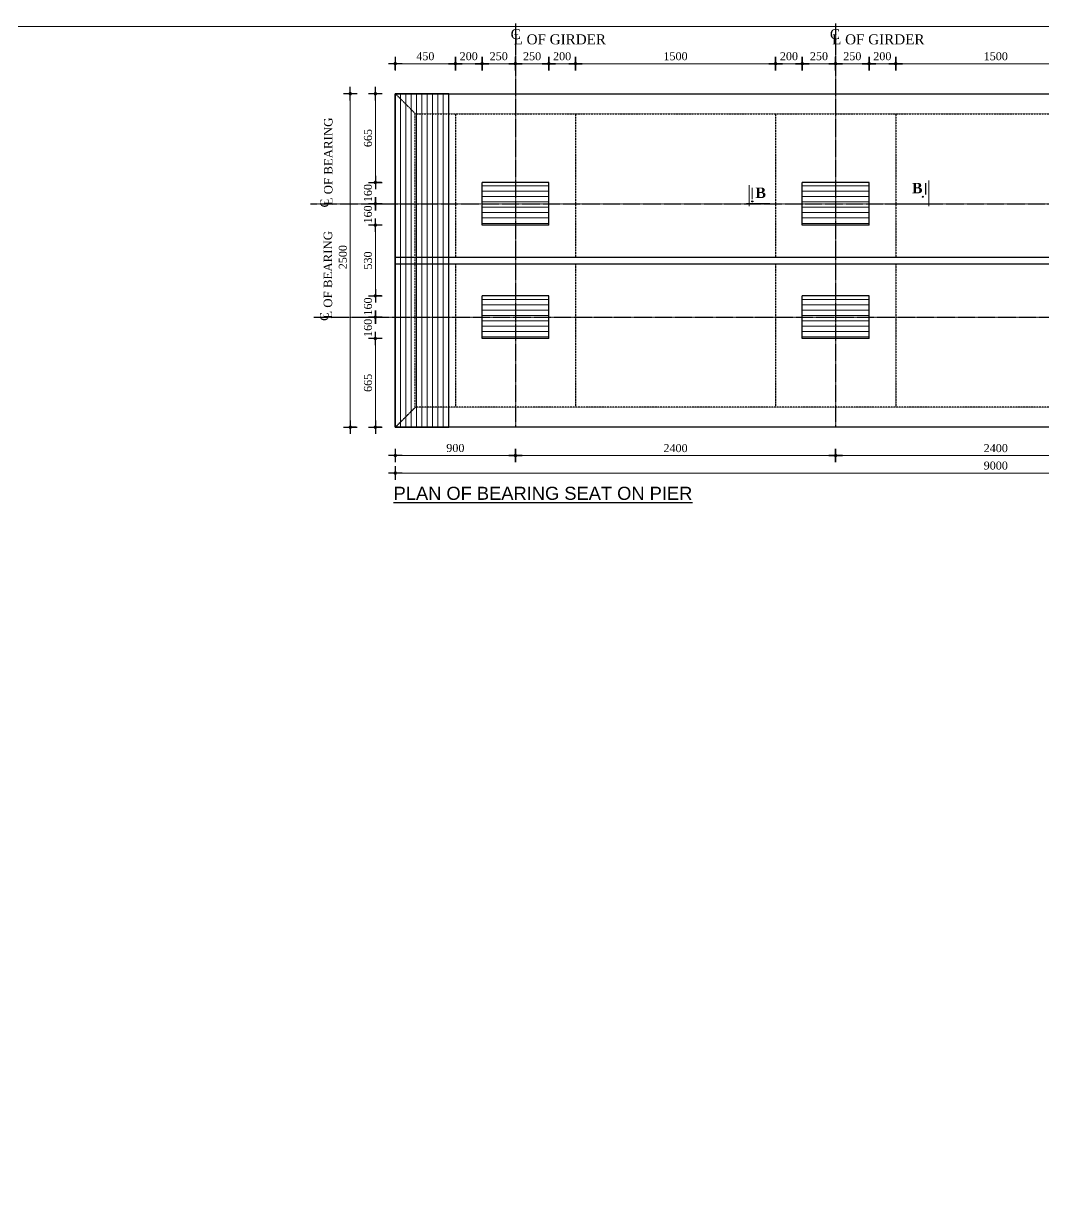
# Model space of a CAD drawing. Header units: millimetres. Extents: x -29779 to 80452, y -13100 to 39577.
# Drawn here: x 36871 to 44515, y 22523 to 31323 of the extents above; entities that cross this region are included whole.
import ezdxf

# ---------------------------------------------------------------- set-up
doc = ezdxf.new("R2010")
doc.units = ezdxf.units.MM
doc.header["$LTSCALE"] = 3
doc.linetypes.add('CENTER', pattern=[50.8, 31.75, -6.35, 6.35, -6.35])
doc.linetypes.add('DASHED', pattern=[19.05, 12.7, -6.35])
for name, color, linetype in [('Center Line', 34, 'Continuous'), ('dim', 4, 'Continuous'), ('Text', 7, 'Continuous')]:
    doc.layers.add(name, color=color, linetype=linetype)
for name, color, linetype, lineweight in [('Dimision', 4, 'Continuous', 13), ('hatch', 253, 'Continuous', 13), ('Pire Line', 11, 'Continuous', 30)]:
    doc.layers.add(name, color=color, linetype=linetype, lineweight=lineweight)
doc.styles.add('Arial', font='arial.ttf', dxfattribs={"height": 85})
doc.styles.get("Standard").update_dxf_attribs({"font": 'times.ttf'})
doc.dimstyles.new('Copy of ISO-90', dxfattribs={"dimtxt": 90, "dimasz": 0.7, "dimexe": 1, "dimexo": 60, "dimgap": 75, "dimtad": 1, "dimdec": 0, "dimlfac": -1, "dimzin": 1, "dimdsep": 46, "dimtxsty": 'Standard', "dimblk": 'DIM', "dimcen": 60, "dimclrd": 256, "dimclre": 256, "dimclrt": 256, "dimadec": 0, "dimazin": 0, "dimtfac": 1, "dimtdec": 0, "dimtix": 1, "dimtofl": 0, "dimtmove": 0, "dimatfit": 3, "dimldrblk": 'DOT', "dimfxl": 60, "dimfxlon": 1, "dimtolj": 1, "dimlwd": -1, "dimarcsym": 0})

# ---------------------------------------------------------------- blocks, each defined once
blk = doc.blocks.new('DIM')
at = {"layer": 'dim'}
for p, q in [((-101, 0), (101, 0)), ((0, -101), (0, 101))]:
    blk.add_line(p, q, dxfattribs=at)
at = {"layer": 'dim', "const_width": 25.4}
blk.add_lwpolyline([(-13, 0, 1), (13, 0, 1)], format="xyb", close=True, dxfattribs=at)
blk = doc.blocks.new('*D256')
at = {"layer": 'Defpoints', "color": 0, "linetype": 'Continuous', "ltscale": 0.1, "transparency": 16777216}
for p in [(39657.4, 28368.5), (40557.4, 28306), (40557.4, 28085.2)]:
    blk.add_point(p, dxfattribs=at)
at = {"layer": 'Dimision', "linetype": 'Continuous', "lineweight": -2, "ltscale": 0.1, "transparency": 16777216}
for p, q in [((39657.4, 28130.2), (39657.4, 28084.2)), ((40557.4, 28130.2), (40557.4, 28084.2))]:
    blk.add_line(p, q, dxfattribs=at)
at = {"layer": 'Dimision', "linetype": 'Continuous', "ltscale": 0.1, "transparency": 16777216}
blk.add_line((39657.9, 28085.2), (40556.9, 28085.2), dxfattribs=at)
at = {"layer": 'Dimision', "linetype": 'Continuous', "ltscale": 0.1, "transparency": 16777216, "xscale": 0.5, "yscale": 0.5, "zscale": 0.5, "rotation": 180}
blk.add_blockref('DIM', (39657.4, 28085.2), dxfattribs=at)
at = {"layer": 'Dimision', "linetype": 'Continuous', "ltscale": 0.1, "transparency": 16777216, "xscale": 0.5, "yscale": 0.5, "zscale": 0.5}
blk.add_blockref('DIM', (40557.4, 28085.2), dxfattribs=at)
at = {"layer": 'Dimision', "linetype": 'Continuous', "ltscale": 0.1, "transparency": 16777216, "insert": (40107.4, 28140.8), "char_height": 60, "attachment_point": 5}
blk.add_mtext('\\A1;900', dxfattribs=at)
blk = doc.blocks.new('_Dot')
at = {"color": 0, "linetype": 'ByBlock', "lineweight": -2}
blk.add_line((-0.5, 0), (-1, 0), dxfattribs=at)
at = {"color": 0, "linetype": 'ByBlock', "const_width": 0.5}
blk.add_lwpolyline([(-0.25, 0, 1), (0.25, 0, 1)], format="xyb", close=True, dxfattribs=at)
blk = doc.blocks.new('*D257')
at = {"layer": 'Defpoints', "color": 0, "linetype": 'Continuous', "ltscale": 0.1, "transparency": 16777216}
for p in [(40557.4, 28296.8), (42957.4, 28302.2), (42957.4, 28084.2)]:
    blk.add_point(p, dxfattribs=at)
at = {"layer": 'Dimision', "linetype": 'Continuous', "lineweight": -2, "ltscale": 0.1, "transparency": 16777216}
for p, q in [((40557.4, 28129.2), (40557.4, 28083.2)), ((42957.4, 28129.2), (42957.4, 28083.2))]:
    blk.add_line(p, q, dxfattribs=at)
at = {"layer": 'Dimision', "linetype": 'Continuous', "ltscale": 0.1, "transparency": 16777216}
blk.add_line((40557.9, 28084.2), (42956.9, 28084.2), dxfattribs=at)
at = {"layer": 'Dimision', "linetype": 'Continuous', "ltscale": 0.1, "transparency": 16777216, "xscale": 0.5, "yscale": 0.5, "zscale": 0.5, "rotation": 180}
blk.add_blockref('DIM', (40557.4, 28084.2), dxfattribs=at)
at = {"layer": 'Dimision', "linetype": 'Continuous', "ltscale": 0.1, "transparency": 16777216, "xscale": 0.5, "yscale": 0.5, "zscale": 0.5}
blk.add_blockref('DIM', (42957.4, 28084.2), dxfattribs=at)
at = {"layer": 'Dimision', "linetype": 'Continuous', "ltscale": 0.1, "transparency": 16777216, "insert": (41757.4, 28139.7), "char_height": 60, "attachment_point": 5}
blk.add_mtext('\\A1;2400', dxfattribs=at)
blk = doc.blocks.new('*D258')
at = {"layer": 'Defpoints', "color": 0, "linetype": 'Continuous', "ltscale": 0.1, "transparency": 16777216}
for p in [(39657.4, 28119.3), (48657.4, 28119.3), (48657.4, 27953.5)]:
    blk.add_point(p, dxfattribs=at)
at = {"layer": 'Dimision', "linetype": 'Continuous', "lineweight": -2, "ltscale": 0.1, "transparency": 16777216}
for p, q in [((39657.4, 27998.5), (39657.4, 27952.5)), ((48657.4, 27998.5), (48657.4, 27952.5))]:
    blk.add_line(p, q, dxfattribs=at)
at = {"layer": 'Dimision', "linetype": 'Continuous', "ltscale": 0.1, "transparency": 16777216}
blk.add_line((39657.9, 27953.5), (48656.9, 27953.5), dxfattribs=at)
at = {"layer": 'Dimision', "linetype": 'Continuous', "ltscale": 0.1, "transparency": 16777216, "xscale": 0.5, "yscale": 0.5, "zscale": 0.5, "rotation": 180}
blk.add_blockref('DIM', (39657.4, 27953.5), dxfattribs=at)
at = {"layer": 'Dimision', "linetype": 'Continuous', "ltscale": 0.1, "transparency": 16777216, "xscale": 0.5, "yscale": 0.5, "zscale": 0.5}
blk.add_blockref('DIM', (48657.4, 27953.5), dxfattribs=at)
at = {"layer": 'Dimision', "linetype": 'Continuous', "ltscale": 0.1, "transparency": 16777216, "insert": (44157.4, 28009.1), "char_height": 60, "attachment_point": 5}
blk.add_mtext('\\A1;9000', dxfattribs=at)
blk = doc.blocks.new('*D260')
at = {"layer": 'Defpoints', "color": 0, "linetype": 'Continuous', "ltscale": 0.1, "transparency": 16777216}
for p in [(39320.1, 30796.8), (39539.9, 30796.8), (39494.3, 28296.8)]:
    blk.add_point(p, dxfattribs=at)
at = {"layer": 'Dimision', "linetype": 'Continuous', "lineweight": -2, "ltscale": 0.1, "transparency": 16777216}
for p, q in [((39365.1, 30796.8), (39319.1, 30796.8)), ((39365.1, 28296.8), (39319.1, 28296.8))]:
    blk.add_line(p, q, dxfattribs=at)
at = {"layer": 'Dimision', "linetype": 'Continuous', "ltscale": 0.1, "transparency": 16777216}
blk.add_line((39320.1, 28297.3), (39320.1, 30796.3), dxfattribs=at)
at = {"layer": 'Dimision', "linetype": 'Continuous', "ltscale": 0.1, "transparency": 16777216, "xscale": 0.5, "yscale": 0.5, "zscale": 0.5}
for p, rotation in [((39320.1, 30796.8), 90), ((39320.1, 28296.8), 270)]:
    blk.add_blockref('DIM', p, dxfattribs=dict(at, rotation=rotation))
at = {"layer": 'Dimision', "linetype": 'Continuous', "ltscale": 0.1, "transparency": 16777216, "insert": (39264.5, 29571.8), "char_height": 60, "attachment_point": 5, "rotation": 90}
blk.add_mtext('\\A1;2500', dxfattribs=at)
blk = doc.blocks.new('*D263')
at = {"layer": 'Defpoints', "color": 0, "linetype": 'Continuous', "ltscale": 0.1, "transparency": 16777216}
for p in [(40557.4, 31021.9), (40557.4, 30581.8), (40307.4, 29816.8)]:
    blk.add_point(p, dxfattribs=at)
at = {"layer": 'Dimision', "linetype": 'Continuous', "lineweight": -2, "ltscale": 0.1, "transparency": 16777216}
for p, q in [((40307.4, 30976.9), (40307.4, 31022.9)), ((40557.4, 30976.9), (40557.4, 31022.9))]:
    blk.add_line(p, q, dxfattribs=at)
at = {"layer": 'Dimision', "linetype": 'Continuous', "ltscale": 0.1, "transparency": 16777216}
blk.add_line((40307.9, 31021.9), (40556.9, 31021.9), dxfattribs=at)
at = {"layer": 'Dimision', "linetype": 'Continuous', "ltscale": 0.1, "transparency": 16777216, "xscale": 0.5, "yscale": 0.5, "zscale": 0.5, "rotation": 180}
blk.add_blockref('DIM', (40307.4, 31021.9), dxfattribs=at)
at = {"layer": 'Dimision', "linetype": 'Continuous', "ltscale": 0.1, "transparency": 16777216, "xscale": 0.5, "yscale": 0.5, "zscale": 0.5}
blk.add_blockref('DIM', (40557.4, 31021.9), dxfattribs=at)
at = {"layer": 'Dimision', "linetype": 'Continuous', "ltscale": 0.1, "transparency": 16777216, "insert": (40432.4, 31077.4), "char_height": 60, "attachment_point": 5}
blk.add_mtext('\\A1;250', dxfattribs=at)
blk = doc.blocks.new('*D264')
at = {"layer": 'Defpoints', "color": 0, "linetype": 'Continuous', "ltscale": 0.1, "transparency": 16777216}
for p in [(40807.4, 31021.9), (40557.4, 30581.8), (40807.4, 30586.2)]:
    blk.add_point(p, dxfattribs=at)
at = {"layer": 'Dimision', "linetype": 'Continuous', "lineweight": -2, "ltscale": 0.1, "transparency": 16777216}
for p, q in [((40557.4, 30976.9), (40557.4, 31022.9)), ((40807.4, 30976.9), (40807.4, 31022.9))]:
    blk.add_line(p, q, dxfattribs=at)
at = {"layer": 'Dimision', "linetype": 'Continuous', "ltscale": 0.1, "transparency": 16777216}
blk.add_line((40557.9, 31021.9), (40806.9, 31021.9), dxfattribs=at)
at = {"layer": 'Dimision', "linetype": 'Continuous', "ltscale": 0.1, "transparency": 16777216, "xscale": 0.5, "yscale": 0.5, "zscale": 0.5, "rotation": 180}
blk.add_blockref('DIM', (40557.4, 31021.9), dxfattribs=at)
at = {"layer": 'Dimision', "linetype": 'Continuous', "ltscale": 0.1, "transparency": 16777216, "xscale": 0.5, "yscale": 0.5, "zscale": 0.5}
blk.add_blockref('DIM', (40807.4, 31021.9), dxfattribs=at)
at = {"layer": 'Dimision', "linetype": 'Continuous', "ltscale": 0.1, "transparency": 16777216, "insert": (40682.4, 31077.4), "char_height": 60, "attachment_point": 5}
blk.add_mtext('\\A1;250', dxfattribs=at)
blk = doc.blocks.new('*D265')
at = {"layer": 'Defpoints', "color": 0, "linetype": 'Continuous', "ltscale": 0.1, "transparency": 16777216}
for p in [(40307.4, 31021.9), (40107.4, 30796.8), (40307.4, 30796.8)]:
    blk.add_point(p, dxfattribs=at)
at = {"layer": 'Dimision', "linetype": 'Continuous', "lineweight": -2, "ltscale": 0.1, "transparency": 16777216}
for p, q in [((40107.4, 30976.9), (40107.4, 31022.9)), ((40307.4, 30976.9), (40307.4, 31022.9))]:
    blk.add_line(p, q, dxfattribs=at)
at = {"layer": 'Dimision', "linetype": 'Continuous', "ltscale": 0.1, "transparency": 16777216}
blk.add_line((40107.9, 31021.9), (40306.9, 31021.9), dxfattribs=at)
at = {"layer": 'Dimision', "linetype": 'Continuous', "ltscale": 0.1, "transparency": 16777216, "xscale": 0.5, "yscale": 0.5, "zscale": 0.5, "rotation": 180}
blk.add_blockref('DIM', (40107.4, 31021.9), dxfattribs=at)
at = {"layer": 'Dimision', "linetype": 'Continuous', "ltscale": 0.1, "transparency": 16777216, "xscale": 0.5, "yscale": 0.5, "zscale": 0.5}
blk.add_blockref('DIM', (40307.4, 31021.9), dxfattribs=at)
at = {"layer": 'Dimision', "linetype": 'Continuous', "ltscale": 0.1, "transparency": 16777216, "insert": (40207.4, 31077.4), "char_height": 60, "attachment_point": 5}
blk.add_mtext('\\A1;200', dxfattribs=at)
blk = doc.blocks.new('*D266')
at = {"layer": 'Defpoints', "color": 0, "linetype": 'Continuous', "ltscale": 0.1, "transparency": 16777216}
for p in [(41007.4, 31021.9), (40807.4, 30796.8), (41007.4, 30796.8)]:
    blk.add_point(p, dxfattribs=at)
at = {"layer": 'Dimision', "linetype": 'Continuous', "lineweight": -2, "ltscale": 0.1, "transparency": 16777216}
for p, q in [((40807.4, 30976.9), (40807.4, 31022.9)), ((41007.4, 30976.9), (41007.4, 31022.9))]:
    blk.add_line(p, q, dxfattribs=at)
at = {"layer": 'Dimision', "linetype": 'Continuous', "ltscale": 0.1, "transparency": 16777216}
blk.add_line((40807.9, 31021.9), (41006.9, 31021.9), dxfattribs=at)
at = {"layer": 'Dimision', "linetype": 'Continuous', "ltscale": 0.1, "transparency": 16777216, "xscale": 0.5, "yscale": 0.5, "zscale": 0.5, "rotation": 180}
blk.add_blockref('DIM', (40807.4, 31021.9), dxfattribs=at)
at = {"layer": 'Dimision', "linetype": 'Continuous', "ltscale": 0.1, "transparency": 16777216, "xscale": 0.5, "yscale": 0.5, "zscale": 0.5}
blk.add_blockref('DIM', (41007.4, 31021.9), dxfattribs=at)
at = {"layer": 'Dimision', "linetype": 'Continuous', "ltscale": 0.1, "transparency": 16777216, "insert": (40907.4, 31077.4), "char_height": 60, "attachment_point": 5}
blk.add_mtext('\\A1;200', dxfattribs=at)
blk = doc.blocks.new('*D267')
at = {"layer": 'Defpoints', "color": 0, "linetype": 'Continuous', "ltscale": 0.1, "transparency": 16777216}
for p in [(40107.4, 31021.9), (39657.4, 30796.8), (40107.4, 30796.8)]:
    blk.add_point(p, dxfattribs=at)
at = {"layer": 'Dimision', "linetype": 'Continuous', "lineweight": -2, "ltscale": 0.1, "transparency": 16777216}
for p, q in [((39657.4, 30976.9), (39657.4, 31022.9)), ((40107.4, 30976.9), (40107.4, 31022.9))]:
    blk.add_line(p, q, dxfattribs=at)
at = {"layer": 'Dimision', "linetype": 'Continuous', "ltscale": 0.1, "transparency": 16777216}
blk.add_line((39657.9, 31021.9), (40106.9, 31021.9), dxfattribs=at)
at = {"layer": 'Dimision', "linetype": 'Continuous', "ltscale": 0.1, "transparency": 16777216, "xscale": 0.5, "yscale": 0.5, "zscale": 0.5, "rotation": 180}
blk.add_blockref('DIM', (39657.4, 31021.9), dxfattribs=at)
at = {"layer": 'Dimision', "linetype": 'Continuous', "ltscale": 0.1, "transparency": 16777216, "xscale": 0.5, "yscale": 0.5, "zscale": 0.5}
blk.add_blockref('DIM', (40107.4, 31021.9), dxfattribs=at)
at = {"layer": 'Dimision', "linetype": 'Continuous', "ltscale": 0.1, "transparency": 16777216, "insert": (39882.4, 31077.4), "char_height": 60, "attachment_point": 5}
blk.add_mtext('\\A1;450', dxfattribs=at)
blk = doc.blocks.new('*D224')
at = {"layer": 'Defpoints', "color": 0, "linetype": 'Continuous', "ltscale": 0.1, "transparency": 16777216}
for p in [(42957.4, 28302.2), (45357.4, 28306), (42957.4, 28084.2)]:
    blk.add_point(p, dxfattribs=at)
at = {"layer": 'Dimision', "linetype": 'Continuous', "lineweight": -2, "ltscale": 0.1, "transparency": 16777216}
for p, q in [((42957.4, 28129.2), (42957.4, 28083.2)), ((45357.4, 28129.2), (45357.4, 28083.2))]:
    blk.add_line(p, q, dxfattribs=at)
at = {"layer": 'Dimision', "linetype": 'Continuous', "ltscale": 0.1, "transparency": 16777216}
blk.add_line((45356.9, 28084.2), (42957.9, 28084.2), dxfattribs=at)
at = {"layer": 'Dimision', "linetype": 'Continuous', "ltscale": 0.1, "transparency": 16777216, "xscale": 0.5, "yscale": 0.5, "zscale": 0.5, "rotation": 180}
blk.add_blockref('DIM', (42957.4, 28084.2), dxfattribs=at)
at = {"layer": 'Dimision', "linetype": 'Continuous', "ltscale": 0.1, "transparency": 16777216, "xscale": 0.5, "yscale": 0.5, "zscale": 0.5}
blk.add_blockref('DIM', (45357.4, 28084.2), dxfattribs=at)
at = {"layer": 'Dimision', "linetype": 'Continuous', "ltscale": 0.1, "transparency": 16777216, "insert": (44157.4, 28139.7), "char_height": 60, "attachment_point": 5}
blk.add_mtext('\\A1;2400', dxfattribs=at)
blk = doc.blocks.new('*D225')
at = {"layer": 'Defpoints', "color": 0, "linetype": 'Continuous', "ltscale": 0.1, "transparency": 16777216}
for p in [(42957.4, 31021.9), (42957.4, 30581.8), (43207.4, 29831.8)]:
    blk.add_point(p, dxfattribs=at)
at = {"layer": 'Dimision', "linetype": 'Continuous', "lineweight": -2, "ltscale": 0.1, "transparency": 16777216}
for p, q in [((42957.4, 30976.9), (42957.4, 31022.9)), ((43207.4, 30976.9), (43207.4, 31022.9))]:
    blk.add_line(p, q, dxfattribs=at)
at = {"layer": 'Dimision', "linetype": 'Continuous', "ltscale": 0.1, "transparency": 16777216}
blk.add_line((43206.9, 31021.9), (42957.9, 31021.9), dxfattribs=at)
at = {"layer": 'Dimision', "linetype": 'Continuous', "ltscale": 0.1, "transparency": 16777216, "xscale": 0.5, "yscale": 0.5, "zscale": 0.5, "rotation": 180}
blk.add_blockref('DIM', (42957.4, 31021.9), dxfattribs=at)
at = {"layer": 'Dimision', "linetype": 'Continuous', "ltscale": 0.1, "transparency": 16777216, "xscale": 0.5, "yscale": 0.5, "zscale": 0.5}
blk.add_blockref('DIM', (43207.4, 31021.9), dxfattribs=at)
at = {"layer": 'Dimision', "linetype": 'Continuous', "ltscale": 0.1, "transparency": 16777216, "insert": (43082.4, 31077.4), "char_height": 60, "attachment_point": 5}
blk.add_mtext('\\A1;250', dxfattribs=at)
blk = doc.blocks.new('*D226')
at = {"layer": 'Defpoints', "color": 0, "linetype": 'Continuous', "ltscale": 0.1, "transparency": 16777216}
for p in [(42707.4, 31021.9), (42957.4, 30581.8), (42707.4, 30202.2)]:
    blk.add_point(p, dxfattribs=at)
at = {"layer": 'Dimision', "linetype": 'Continuous', "lineweight": -2, "ltscale": 0.1, "transparency": 16777216}
for p, q in [((42707.4, 30976.9), (42707.4, 31022.9)), ((42957.4, 30976.9), (42957.4, 31022.9))]:
    blk.add_line(p, q, dxfattribs=at)
at = {"layer": 'Dimision', "linetype": 'Continuous', "ltscale": 0.1, "transparency": 16777216}
blk.add_line((42956.9, 31021.9), (42707.9, 31021.9), dxfattribs=at)
at = {"layer": 'Dimision', "linetype": 'Continuous', "ltscale": 0.1, "transparency": 16777216, "xscale": 0.5, "yscale": 0.5, "zscale": 0.5, "rotation": 180}
blk.add_blockref('DIM', (42707.4, 31021.9), dxfattribs=at)
at = {"layer": 'Dimision', "linetype": 'Continuous', "ltscale": 0.1, "transparency": 16777216, "xscale": 0.5, "yscale": 0.5, "zscale": 0.5}
blk.add_blockref('DIM', (42957.4, 31021.9), dxfattribs=at)
at = {"layer": 'Dimision', "linetype": 'Continuous', "ltscale": 0.1, "transparency": 16777216, "insert": (42832.4, 31077.4), "char_height": 60, "attachment_point": 5}
blk.add_mtext('\\A1;250', dxfattribs=at)
blk = doc.blocks.new('*D227')
at = {"layer": 'Defpoints', "color": 0, "linetype": 'Continuous', "ltscale": 0.1, "transparency": 16777216}
for p in [(43207.4, 31021.9), (43207.4, 30796.8), (43407.4, 30796.8)]:
    blk.add_point(p, dxfattribs=at)
at = {"layer": 'Dimision', "linetype": 'Continuous', "lineweight": -2, "ltscale": 0.1, "transparency": 16777216}
for p, q in [((43207.4, 30976.9), (43207.4, 31022.9)), ((43407.4, 30976.9), (43407.4, 31022.9))]:
    blk.add_line(p, q, dxfattribs=at)
at = {"layer": 'Dimision', "linetype": 'Continuous', "ltscale": 0.1, "transparency": 16777216}
blk.add_line((43406.9, 31021.9), (43207.9, 31021.9), dxfattribs=at)
at = {"layer": 'Dimision', "linetype": 'Continuous', "ltscale": 0.1, "transparency": 16777216, "xscale": 0.5, "yscale": 0.5, "zscale": 0.5, "rotation": 180}
blk.add_blockref('DIM', (43207.4, 31021.9), dxfattribs=at)
at = {"layer": 'Dimision', "linetype": 'Continuous', "ltscale": 0.1, "transparency": 16777216, "xscale": 0.5, "yscale": 0.5, "zscale": 0.5}
blk.add_blockref('DIM', (43407.4, 31021.9), dxfattribs=at)
at = {"layer": 'Dimision', "linetype": 'Continuous', "ltscale": 0.1, "transparency": 16777216, "insert": (43307.4, 31077.4), "char_height": 60, "attachment_point": 5}
blk.add_mtext('\\A1;200', dxfattribs=at)
blk = doc.blocks.new('*D228')
at = {"layer": 'Defpoints', "color": 0, "linetype": 'Continuous', "ltscale": 0.1, "transparency": 16777216}
for p in [(42507.4, 31021.9), (42507.4, 30796.8), (42707.4, 30796.8)]:
    blk.add_point(p, dxfattribs=at)
at = {"layer": 'Dimision', "linetype": 'Continuous', "lineweight": -2, "ltscale": 0.1, "transparency": 16777216}
for p, q in [((42507.4, 30976.9), (42507.4, 31022.9)), ((42707.4, 30976.9), (42707.4, 31022.9))]:
    blk.add_line(p, q, dxfattribs=at)
at = {"layer": 'Dimision', "linetype": 'Continuous', "ltscale": 0.1, "transparency": 16777216}
blk.add_line((42706.9, 31021.9), (42507.9, 31021.9), dxfattribs=at)
at = {"layer": 'Dimision', "linetype": 'Continuous', "ltscale": 0.1, "transparency": 16777216, "xscale": 0.5, "yscale": 0.5, "zscale": 0.5, "rotation": 180}
blk.add_blockref('DIM', (42507.4, 31021.9), dxfattribs=at)
at = {"layer": 'Dimision', "linetype": 'Continuous', "ltscale": 0.1, "transparency": 16777216, "xscale": 0.5, "yscale": 0.5, "zscale": 0.5}
blk.add_blockref('DIM', (42707.4, 31021.9), dxfattribs=at)
at = {"layer": 'Dimision', "linetype": 'Continuous', "ltscale": 0.1, "transparency": 16777216, "insert": (42607.4, 31077.4), "char_height": 60, "attachment_point": 5}
blk.add_mtext('\\A1;200', dxfattribs=at)
blk = doc.blocks.new('*D229')
at = {"layer": 'Defpoints', "color": 0, "linetype": 'Continuous', "ltscale": 0.1, "transparency": 16777216}
for p in [(44907.4, 31021.9), (43407.4, 30796.8), (44907.4, 30646.8)]:
    blk.add_point(p, dxfattribs=at)
at = {"layer": 'Dimision', "linetype": 'Continuous', "lineweight": -2, "ltscale": 0.1, "transparency": 16777216}
for p, q in [((43407.4, 30976.9), (43407.4, 31022.9)), ((44907.4, 30976.9), (44907.4, 31022.9))]:
    blk.add_line(p, q, dxfattribs=at)
at = {"layer": 'Dimision', "linetype": 'Continuous', "ltscale": 0.1, "transparency": 16777216}
blk.add_line((43407.9, 31021.9), (44906.9, 31021.9), dxfattribs=at)
at = {"layer": 'Dimision', "linetype": 'Continuous', "ltscale": 0.1, "transparency": 16777216, "xscale": 0.5, "yscale": 0.5, "zscale": 0.5, "rotation": 180}
blk.add_blockref('DIM', (43407.4, 31021.9), dxfattribs=at)
at = {"layer": 'Dimision', "linetype": 'Continuous', "ltscale": 0.1, "transparency": 16777216, "xscale": 0.5, "yscale": 0.5, "zscale": 0.5}
blk.add_blockref('DIM', (44907.4, 31021.9), dxfattribs=at)
at = {"layer": 'Dimision', "linetype": 'Continuous', "ltscale": 0.1, "transparency": 16777216, "insert": (44157.4, 31077.4), "char_height": 60, "attachment_point": 5}
blk.add_mtext('\\A1;1500', dxfattribs=at)
blk = doc.blocks.new('*D230')
at = {"layer": 'Defpoints', "color": 0, "linetype": 'Continuous', "ltscale": 0.1, "transparency": 16777216}
for p in [(39508, 29971.8), (40232.4, 29971.8), (40232.4, 29811.8)]:
    blk.add_point(p, dxfattribs=at)
at = {"layer": 'Dimision', "linetype": 'Continuous', "lineweight": -2, "ltscale": 0.1, "transparency": 16777216}
for p, q in [((39553, 29971.8), (39507, 29971.8)), ((39553, 29811.8), (39507, 29811.8))]:
    blk.add_line(p, q, dxfattribs=at)
at = {"layer": 'Dimision', "linetype": 'Continuous', "ltscale": 0.1, "transparency": 16777216}
for p, q in [((39508, 29972.3), (39508, 29972.8)), ((39508, 29811.3), (39508, 29810.8))]:
    blk.add_line(p, q, dxfattribs=at)
at = {"layer": 'Dimision', "linetype": 'Continuous', "ltscale": 0.1, "transparency": 16777216, "xscale": 0.5, "yscale": 0.5, "zscale": 0.5}
for p, rotation in [((39508, 29971.8), 270), ((39508, 29811.8), 90)]:
    blk.add_blockref('DIM', p, dxfattribs=dict(at, rotation=rotation))
at = {"layer": 'Dimision', "linetype": 'Continuous', "ltscale": 0.1, "transparency": 16777216, "insert": (39452.5, 29891.8), "char_height": 60, "attachment_point": 5, "rotation": 90}
blk.add_mtext('\\A1;160', dxfattribs=at)
blk = doc.blocks.new('*D231')
at = {"layer": 'Defpoints', "color": 0, "linetype": 'Continuous', "ltscale": 0.1, "transparency": 16777216}
for p in [(39508, 30131.8), (40232.4, 30131.8), (40232.4, 29971.8)]:
    blk.add_point(p, dxfattribs=at)
at = {"layer": 'Dimision', "linetype": 'Continuous', "lineweight": -2, "ltscale": 0.1, "transparency": 16777216}
for p, q in [((39553, 30131.8), (39507, 30131.8)), ((39553, 29971.8), (39507, 29971.8))]:
    blk.add_line(p, q, dxfattribs=at)
at = {"layer": 'Dimision', "linetype": 'Continuous', "ltscale": 0.1, "transparency": 16777216}
for p, q in [((39508, 30132.3), (39508, 30132.8)), ((39508, 29971.3), (39508, 29970.8))]:
    blk.add_line(p, q, dxfattribs=at)
at = {"layer": 'Dimision', "linetype": 'Continuous', "ltscale": 0.1, "transparency": 16777216, "xscale": 0.5, "yscale": 0.5, "zscale": 0.5}
for p, rotation in [((39508, 30131.8), 270), ((39508, 29971.8), 90)]:
    blk.add_blockref('DIM', p, dxfattribs=dict(at, rotation=rotation))
at = {"layer": 'Dimision', "linetype": 'Continuous', "ltscale": 0.1, "transparency": 16777216, "insert": (39452.5, 30051.8), "char_height": 60, "attachment_point": 5, "rotation": 90}
blk.add_mtext('\\A1;160', dxfattribs=at)
blk = doc.blocks.new('*D232')
at = {"layer": 'Defpoints', "color": 0, "linetype": 'Continuous', "ltscale": 0.1, "transparency": 16777216}
for p in [(39508, 30796.8), (40007.4, 30796.8), (40307.4, 30131.8)]:
    blk.add_point(p, dxfattribs=at)
at = {"layer": 'Dimision', "linetype": 'Continuous', "lineweight": -2, "ltscale": 0.1, "transparency": 16777216}
for p, q in [((39553, 30796.8), (39507, 30796.8)), ((39553, 30131.8), (39507, 30131.8))]:
    blk.add_line(p, q, dxfattribs=at)
at = {"layer": 'Dimision', "linetype": 'Continuous', "ltscale": 0.1, "transparency": 16777216}
blk.add_line((39508, 30132.3), (39508, 30796.3), dxfattribs=at)
at = {"layer": 'Dimision', "linetype": 'Continuous', "ltscale": 0.1, "transparency": 16777216, "xscale": 0.5, "yscale": 0.5, "zscale": 0.5}
for p, rotation in [((39508, 30796.8), 90), ((39508, 30131.8), 270)]:
    blk.add_blockref('DIM', p, dxfattribs=dict(at, rotation=rotation))
at = {"layer": 'Dimision', "linetype": 'Continuous', "ltscale": 0.1, "transparency": 16777216, "insert": (39452.5, 30464.3), "char_height": 60, "attachment_point": 5, "rotation": 90}
blk.add_mtext('\\A1;665', dxfattribs=at)
blk = doc.blocks.new('*D233')
at = {"layer": 'Defpoints', "color": 0, "linetype": 'Continuous', "ltscale": 0.1, "transparency": 16777216}
for p in [(40232.4, 29811.8), (39508, 29281.8), (40232.4, 29281.8)]:
    blk.add_point(p, dxfattribs=at)
at = {"layer": 'Dimision', "linetype": 'Continuous', "lineweight": -2, "ltscale": 0.1, "transparency": 16777216}
for p, q in [((39553, 29811.8), (39507, 29811.8)), ((39553, 29281.8), (39507, 29281.8))]:
    blk.add_line(p, q, dxfattribs=at)
at = {"layer": 'Dimision', "linetype": 'Continuous', "ltscale": 0.1, "transparency": 16777216}
blk.add_line((39508, 29811.3), (39508, 29282.3), dxfattribs=at)
at = {"layer": 'Dimision', "linetype": 'Continuous', "ltscale": 0.1, "transparency": 16777216, "xscale": 0.5, "yscale": 0.5, "zscale": 0.5}
for p, rotation in [((39508, 29811.8), 90), ((39508, 29281.8), 270)]:
    blk.add_blockref('DIM', p, dxfattribs=dict(at, rotation=rotation))
at = {"layer": 'Dimision', "linetype": 'Continuous', "ltscale": 0.1, "transparency": 16777216, "insert": (39452.5, 29546.8), "char_height": 60, "attachment_point": 5, "rotation": 90}
blk.add_mtext('\\A1;530', dxfattribs=at)
blk = doc.blocks.new('*D234')
at = {"layer": 'Defpoints', "color": 0, "linetype": 'Continuous', "ltscale": 0.1, "transparency": 16777216}
for p in [(40232.4, 29281.8), (39508, 29121.8), (40232.4, 29121.8)]:
    blk.add_point(p, dxfattribs=at)
at = {"layer": 'Dimision', "linetype": 'Continuous', "lineweight": -2, "ltscale": 0.1, "transparency": 16777216}
for p, q in [((39553, 29281.8), (39507, 29281.8)), ((39553, 29121.8), (39507, 29121.8))]:
    blk.add_line(p, q, dxfattribs=at)
at = {"layer": 'Dimision', "linetype": 'Continuous', "ltscale": 0.1, "transparency": 16777216}
for p, q in [((39508, 29282.3), (39508, 29282.8)), ((39508, 29121.3), (39508, 29120.8))]:
    blk.add_line(p, q, dxfattribs=at)
at = {"layer": 'Dimision', "linetype": 'Continuous', "ltscale": 0.1, "transparency": 16777216, "xscale": 0.5, "yscale": 0.5, "zscale": 0.5}
for p, rotation in [((39508, 29281.8), 270), ((39508, 29121.8), 90)]:
    blk.add_blockref('DIM', p, dxfattribs=dict(at, rotation=rotation))
at = {"layer": 'Dimision', "linetype": 'Continuous', "ltscale": 0.1, "transparency": 16777216, "insert": (39452.5, 29201.8), "char_height": 60, "attachment_point": 5, "rotation": 90}
blk.add_mtext('\\A1;160', dxfattribs=at)
blk = doc.blocks.new('*D235')
at = {"layer": 'Defpoints', "color": 0, "linetype": 'Continuous', "ltscale": 0.1, "transparency": 16777216}
for p in [(40232.4, 29121.8), (39508, 28961.8), (40232.4, 28961.8)]:
    blk.add_point(p, dxfattribs=at)
at = {"layer": 'Dimision', "linetype": 'Continuous', "lineweight": -2, "ltscale": 0.1, "transparency": 16777216}
for p, q in [((39553, 29121.8), (39507, 29121.8)), ((39553, 28961.8), (39507, 28961.8))]:
    blk.add_line(p, q, dxfattribs=at)
at = {"layer": 'Dimision', "linetype": 'Continuous', "ltscale": 0.1, "transparency": 16777216}
for p, q in [((39508, 29122.3), (39508, 29122.8)), ((39508, 28961.3), (39508, 28960.8))]:
    blk.add_line(p, q, dxfattribs=at)
at = {"layer": 'Dimision', "linetype": 'Continuous', "ltscale": 0.1, "transparency": 16777216, "xscale": 0.5, "yscale": 0.5, "zscale": 0.5}
for p, rotation in [((39508, 29121.8), 270), ((39508, 28961.8), 90)]:
    blk.add_blockref('DIM', p, dxfattribs=dict(at, rotation=rotation))
at = {"layer": 'Dimision', "linetype": 'Continuous', "ltscale": 0.1, "transparency": 16777216, "insert": (39452.5, 29041.8), "char_height": 60, "attachment_point": 5, "rotation": 90}
blk.add_mtext('\\A1;160', dxfattribs=at)
blk = doc.blocks.new('*D350')
at = {"layer": 'Defpoints', "color": 0, "linetype": 'Continuous', "ltscale": 0.1, "transparency": 16777216}
for p in [(40232.4, 28961.8), (39508, 28296.8), (39657.4, 28296.8)]:
    blk.add_point(p, dxfattribs=at)
at = {"layer": 'Dimision', "linetype": 'Continuous', "lineweight": -2, "ltscale": 0.1, "transparency": 16777216}
for p, q in [((39553, 28961.8), (39507, 28961.8)), ((39553, 28296.8), (39507, 28296.8))]:
    blk.add_line(p, q, dxfattribs=at)
at = {"layer": 'Dimision', "linetype": 'Continuous', "ltscale": 0.1, "transparency": 16777216}
blk.add_line((39508, 28961.3), (39508, 28297.3), dxfattribs=at)
at = {"layer": 'Dimision', "linetype": 'Continuous', "ltscale": 0.1, "transparency": 16777216, "xscale": 0.5, "yscale": 0.5, "zscale": 0.5}
for p, rotation in [((39508, 28961.8), 90), ((39508, 28296.8), 270)]:
    blk.add_blockref('DIM', p, dxfattribs=dict(at, rotation=rotation))
at = {"layer": 'Dimision', "linetype": 'Continuous', "ltscale": 0.1, "transparency": 16777216, "insert": (39452.5, 28629.3), "char_height": 60, "attachment_point": 5, "rotation": 90}
blk.add_mtext('\\A1;665', dxfattribs=at)
blk = doc.blocks.new('*D242')
at = {"layer": 'Defpoints', "color": 0, "linetype": 'Continuous', "ltscale": 0.1, "transparency": 16777216}
for p in [(41007.4, 31021.9), (42507.4, 31021.9), (42507.4, 30999.2)]:
    blk.add_point(p, dxfattribs=at)
at = {"layer": 'Dimision', "linetype": 'Continuous', "lineweight": -2, "ltscale": 0.1, "transparency": 16777216}
for p, q in [((41007.4, 31021.9), (41007.4, 31022.9)), ((42507.4, 31021.9), (42507.4, 31022.9))]:
    blk.add_line(p, q, dxfattribs=at)
at = {"layer": 'Dimision', "linetype": 'Continuous', "ltscale": 0.1, "transparency": 16777216}
blk.add_line((41007.9, 31021.9), (42506.9, 31021.9), dxfattribs=at)
at = {"layer": 'Dimision', "linetype": 'Continuous', "ltscale": 0.1, "transparency": 16777216, "xscale": 0.5, "yscale": 0.5, "zscale": 0.5, "rotation": 180}
blk.add_blockref('DIM', (41007.4, 31021.9), dxfattribs=at)
at = {"layer": 'Dimision', "linetype": 'Continuous', "ltscale": 0.1, "transparency": 16777216, "xscale": 0.5, "yscale": 0.5, "zscale": 0.5}
blk.add_blockref('DIM', (42507.4, 31021.9), dxfattribs=at)
at = {"layer": 'Dimision', "linetype": 'Continuous', "ltscale": 0.1, "transparency": 16777216, "insert": (41757.4, 31077.4), "char_height": 60, "attachment_point": 5}
blk.add_mtext('\\A1;1500', dxfattribs=at)

msp = doc.modelspace()

# ---------------------------------------------------------------- hatches: boundary and pattern name
at = {"layer": 'hatch', "ltscale": 10}
h = msp.add_hatch(dxfattribs=at)
h.set_pattern_fill('_USER', color=256, scale=40, angle=90, style=0, pattern_type=0)
h.set_pattern_definition([(90, (123936.653, -168238.88), (-40, 2e-15), [])])
h.paths.add_polyline_path([(40057.36, 30796.76), (39657.36, 30796.76), (39857.36, 30596.76), (40057.36, 30596.76)])
h.paths.add_polyline_path([(39857.36, 30596.76), (39657.36, 30796.76), (39657.36, 30021.76), (39857.36, 30021.76)])
h.paths.add_polyline_path([(40057.36, 30596.76), (39857.36, 30596.76), (39857.36, 30021.76), (40057.36, 30021.76)])
h.paths.add_polyline_path([(40057.36, 30021.76), (39857.36, 30021.76), (39857.36, 29071.76), (40057.36, 29071.76)])
h.paths.add_polyline_path([(39857.36, 30021.76), (39657.36, 30021.76), (39657.36, 29071.76), (39857.36, 29071.76)])
h.paths.add_polyline_path([(40057.36, 29071.76), (39857.36, 29071.76), (39857.36, 28496.76), (40057.36, 28496.76)])
h.paths.add_polyline_path([(39857.36, 29071.76), (39657.36, 29071.76), (39657.36, 28296.76), (39857.36, 28496.76)])
h.paths.add_polyline_path([(40057.36, 28496.76), (39857.36, 28496.76), (39657.36, 28296.76), (40057.36, 28296.76)])
h.paths.add_polyline_path([(39745.39, 29546.76), (40069.34, 29546.76), (40069.34, 29545.51), (39745.39, 29545.51)])
h = msp.add_hatch(dxfattribs=at)
h.set_pattern_fill('_USER', color=256, scale=40, style=0, pattern_type=0)
h.set_pattern_definition([(0, (36340.014, 22105.08), (0, 40), [])])
h.paths.add_polyline_path([(40807.36, 29971.76), (40807.36, 30131.76), (40557.36, 30131.76), (40557.36, 29971.76)])
h.paths.add_polyline_path([(40807.36, 29811.76), (40807.36, 29971.76), (40557.36, 29971.76), (40557.36, 29811.76)])
h.paths.add_polyline_path([(40557.36, 29811.76), (40557.36, 29971.76), (40307.36, 29971.76), (40307.36, 29811.76)])
h.paths.add_polyline_path([(40307.36, 30131.76), (40307.36, 29971.76), (40557.36, 29971.76), (40557.36, 30131.76)])
h = msp.add_hatch(dxfattribs=at)
h.set_pattern_fill('_USER', color=256, scale=40, style=0, pattern_type=0)
h.set_pattern_definition([(0, (38740.014, 22105.08), (0, 40), [])])
h.paths.add_polyline_path([(43207.36, 29971.76), (43207.36, 30131.76), (42957.36, 30131.76), (42957.36, 29971.76)])
h.paths.add_polyline_path([(43207.36, 29811.76), (43207.36, 29971.76), (42957.36, 29971.76), (42957.36, 29811.76)])
h.paths.add_polyline_path([(42957.36, 29811.76), (42957.36, 29971.76), (42707.36, 29971.76), (42707.36, 29811.76)])
h.paths.add_polyline_path([(42707.36, 30131.76), (42707.36, 29971.76), (42957.36, 29971.76), (42957.36, 30131.76)])
h = msp.add_hatch(dxfattribs=at)
h.set_pattern_fill('_USER', color=256, scale=40, style=0, pattern_type=0)
h.set_pattern_definition([(0, (36340.014, 21255.08), (0, 40), [])])
h.paths.add_polyline_path([(40807.36, 29121.76), (40807.36, 29281.76), (40557.36, 29281.76), (40557.36, 29121.76)])
h.paths.add_polyline_path([(40807.36, 28961.76), (40807.36, 29121.76), (40557.36, 29121.76), (40557.36, 28961.76)])
h.paths.add_polyline_path([(40557.36, 28961.76), (40557.36, 29121.76), (40307.36, 29121.76), (40307.36, 28961.76)])
h.paths.add_polyline_path([(40307.36, 29281.76), (40307.36, 29121.76), (40557.36, 29121.76), (40557.36, 29281.76)])
h = msp.add_hatch(dxfattribs=at)
h.set_pattern_fill('_USER', color=256, scale=40, style=0, pattern_type=0)
h.set_pattern_definition([(0, (38740.014, 21255.08), (0, 40), [])])
h.paths.add_polyline_path([(43207.36, 29121.76), (43207.36, 29281.76), (42957.36, 29281.76), (42957.36, 29121.76)])
h.paths.add_polyline_path([(43207.36, 28961.76), (43207.36, 29121.76), (42957.36, 29121.76), (42957.36, 28961.76)])
h.paths.add_polyline_path([(42957.36, 28961.76), (42957.36, 29121.76), (42707.36, 29121.76), (42707.36, 28961.76)])
h.paths.add_polyline_path([(42707.36, 29281.76), (42707.36, 29121.76), (42957.36, 29121.76), (42957.36, 29281.76)])
at = {"layer": 'Text', "linetype": 'Continuous', "ltscale": 0.1}
for points in [[(43614.09, 30024.41, 1), (43606.29, 30024.41, 1)], [(42328.85, 29989.41, -1), (42336.65, 29989.41, -1)]]:
    msp.add_hatch(color=256, dxfattribs=at).paths.add_polyline_path(points)

# ---------------------------------------------------------------- linework, layer by layer
at = {"layer": 'Center Line', "linetype": 'CENTER', "ltscale": 0.05}
for points in [[(40557.36, 31323.13), (40557.36, 28296.76)], [(42957.36, 31323.13), (42957.36, 28296.76)], [(39022.17, 29971.76), (48657.36, 29971.76)], [(39046.13, 29121.76), (48657.36, 29121.76)]]:
    msp.add_lwpolyline(points, dxfattribs=at)
at = {"layer": 'Dimision', "linetype": 'Continuous', "ltscale": 0.1}
msp.add_lwpolyline([(21581.98, -2319.84), (80452.5, -2319.84), (80452.5, 31300.4), (21581.98, 31300.4)], close=True, dxfattribs=at)
at = {"layer": 'Pire Line', "ltscale": 5}
for p, q in [((39657.36, 30796.76), (48657.36, 30796.76)), ((39657.36, 28296.76), (39657.36, 30796.76)), ((40307.36, 29811.76), (40307.36, 30131.76)), ((40807.36, 30131.76), (40307.36, 30131.76)), ((40807.36, 29811.76), (40807.36, 30131.76)), ((42707.36, 29811.76), (42707.36, 30131.76)), ((43207.36, 30131.76), (42707.36, 30131.76)), ((43207.36, 29811.76), (43207.36, 30131.76)), ((40807.36, 29811.76), (40307.36, 29811.76)), ((43207.36, 29811.76), (42707.36, 29811.76)), ((39657.36, 29571.76), (48657.36, 29571.76)), ((39657.36, 29521.76), (48657.36, 29521.76)), ((40307.36, 28961.76), (40307.36, 29281.76)), ((40807.36, 29281.76), (40307.36, 29281.76)), ((40807.36, 28961.76), (40807.36, 29281.76)), ((42707.36, 28961.76), (42707.36, 29281.76)), ((43207.36, 29281.76), (42707.36, 29281.76)), ((43207.36, 28961.76), (43207.36, 29281.76)), ((40807.36, 28961.76), (40307.36, 28961.76)), ((43207.36, 28961.76), (42707.36, 28961.76)), ((48657.36, 28296.76), (39657.36, 28296.76))]:
    msp.add_line(p, q, dxfattribs=at)
at = {"layer": 'Pire Line', "linetype": 'DASHED', "ltscale": 0.05}
for p, q in [((39807.36, 30646.76), (48507.36, 30646.76)), ((39807.36, 28446.76), (39807.36, 30646.76)), ((48507.36, 28446.76), (39807.36, 28446.76))]:
    msp.add_line(p, q, dxfattribs=at)
for points in [[(39807.36, 30646.76), (39657.36, 30796.76)], [(40107.36, 30646.76), (40107.36, 29571.76)], [(41007.36, 30646.76), (41007.36, 29571.76)], [(42507.36, 30646.76), (42507.36, 29571.76)], [(43407.36, 30646.76), (43407.36, 29571.76)], [(40107.36, 29521.76), (40107.36, 28446.76)], [(41007.36, 29521.76), (41007.36, 28446.76)], [(42507.36, 29521.76), (42507.36, 28446.76)], [(43407.36, 29521.76), (43407.36, 28446.76)], [(39807.36, 28446.76), (39657.36, 28296.76)]]:
    msp.add_lwpolyline(points, dxfattribs=at)
at = {"layer": 'Pire Line', "ltscale": 5}
msp.add_lwpolyline([(40057.36, 28296.76), (40057.36, 30796.76), (39657.36, 30796.76), (39657.36, 28296.76)], close=True, dxfattribs=at)
at = {"layer": 'Text', "linetype": 'Continuous', "ltscale": 3}
for p, q in [((42464.78, 29971.76), (42289.63, 29971.76)), ((43442.93, 29971.76), (43708.7, 29971.76))]:
    msp.add_line(p, q, dxfattribs=at)
at = {"layer": 'Text', "linetype": 'Continuous', "ltscale": 3, "const_width": 7.8}
for points in [[(42310, 30112.63), (42310, 29952.88)], [(43632.01, 30039.51), (43632.01, 30126.5)], [(43654.75, 30147.63), (43654.75, 29952.88)], [(42332.75, 30004.51), (42332.75, 30091.5)]]:
    msp.add_lwpolyline(points, dxfattribs=at)
at = {"layer": 'Text', "linetype": 'Continuous', "ltscale": 0.1}
for centre in [(43610.19, 30024.41), (42332.75, 29989.41)]:
    msp.add_circle(centre, 3.9, dxfattribs=at)

# ---------------------------------------------------------------- texts
at = {"layer": 'Text', "style": 'Arial'}
msp.add_text('%%UPLAN OF BEARING SEAT ON PIER', height=98.1112, dxfattribs=at).set_placement((39644.45, 27752.51))
at = {"layer": 'Text', "ltscale": 10, "char_height": 75, "width": 8235.4588}
for s, insert, attachment_point in [('C', (40521.61, 31281.01), 1), ('L OF GIRDER', (40543.71, 31241.67), 1), ('C', (42989.86, 31281.01), 3), ('L OF GIRDER', (43623.06, 31241.67), 3)]:
    msp.add_mtext(s, dxfattribs=dict(at, insert=insert, attachment_point=attachment_point))
at = {"layer": 'Text', "ltscale": 10, "char_height": 63.75, "width": 7000.14, "attachment_point": 1, "rotation": 90}
for s, insert in [('L OF BEARING', (39122.74, 29959.79)), ('C', (39095.63, 29944.41)), ('L OF BEARING', (39120.26, 29109.79)), ('C', (39093.15, 29094.41))]:
    msp.add_mtext(s, dxfattribs=dict(at, insert=insert))
at = {"layer": 'Text', "char_height": 78, "width": 147.6673}
for insert, attachment_point in [((43608.1, 30128.26), 3), ((42356.65, 30093.26), 1)]:
    msp.add_mtext('{\\fTimes New Roman|b1|i0|c0|p18;B}', dxfattribs=dict(at, insert=insert, attachment_point=attachment_point))

# ---------------------------------------------------------------- dimensions: what is measured, and where the dimension line sits
at = {"layer": 'Dimision', "linetype": 'Continuous', "ltscale": 0.1}
for base, p1, p2, picture, middle in [((40107.36, 31021.87), (39657.36, 30796.76), (40107.36, 30796.76), '*D267', (39882.36, 31077.39)), ((40307.36, 31021.87), (40107.36, 30796.76), (40307.36, 30796.76), '*D265', (40207.36, 31077.39)), ((40557.36, 31021.87), (40307.36, 29816.76), (40557.36, 30581.76), '*D263', (40432.36, 31077.39)), ((40807.36, 31021.87), (40557.36, 30581.76), (40807.36, 30586.17), '*D264', (40682.36, 31077.39)), ((41007.36, 31021.87), (40807.36, 30796.76), (41007.36, 30796.76), '*D266', (40907.36, 31077.39)), ((42507.36, 31021.87), (41007.36, 31021.87), (42507.36, 30999.23), '*D242', (41757.36, 31077.39)), ((44907.36, 31021.87), (43407.36, 30796.76), (44907.36, 30646.76), '*D229', (44157.36, 31077.39)), ((40557.36, 28085.15), (39657.36, 28368.46), (40557.36, 28305.96), '*D256', (40107.36, 28140.76))]:
    dim = msp.add_linear_dim(base=base, p1=p1, p2=p2, dimstyle='Copy of ISO-90', override={"dimtxt": 60, "dimasz": 0.5, "dimgap": 25, "dimfxl": 45}, dxfattribs=at)
    dim.commit()
    dim.dimension.update_dxf_attribs({"geometry": picture, "text_midpoint": middle})
for base, p1, p2, angle, picture, middle in [((42507.36, 31021.87), (42707.36, 30796.76), (42507.36, 30796.76), 180, '*D228', (42607.36, 31077.39)), ((42707.36, 31021.87), (42957.36, 30581.76), (42707.36, 30202.18), 180, '*D226', (42832.36, 31077.39)), ((42957.36, 31021.87), (43207.36, 29831.76), (42957.36, 30581.76), 180, '*D225', (43082.36, 31077.39)), ((43207.36, 31021.87), (43407.36, 30796.76), (43207.36, 30796.76), 180, '*D227', (43307.36, 31077.39)), ((39508.01, 30796.76), (40307.36, 30131.76), (40007.36, 30796.76), 270, '*D232', (39452.49, 30464.26)), ((39508.01, 30131.76), (40232.36, 29971.76), (40232.36, 30131.76), 270, '*D231', (39452.49, 30051.76)), ((39508.01, 29281.76), (40232.36, 29811.76), (40232.36, 29281.76), 270, '*D233', (39452.49, 29546.76)), ((39508.01, 29121.76), (40232.36, 29281.76), (40232.36, 29121.76), 270, '*D234', (39452.49, 29201.76)), ((39508.01, 28961.76), (40232.36, 29121.76), (40232.36, 28961.76), 270, '*D235', (39452.49, 29041.76)), ((39508.01, 28296.76), (40232.36, 28961.76), (39657.36, 28296.76), 270, '*D350', (39452.49, 28629.26))]:
    dim = msp.add_linear_dim(base=base, p1=p1, p2=p2, angle=angle, dimstyle='Copy of ISO-90', override={"dimtxt": 60, "dimasz": 0.5, "dimgap": 25, "dimfxl": 45}, dxfattribs=at)
    dim.commit()
    dim.dimension.update_dxf_attribs({"geometry": picture, "text_midpoint": middle})
for base, p1, p2, angle, picture, middle in [((39320.05, 30796.76), (39494.31, 28296.76), (39539.93, 30796.76), 90, '*D260', (39320.05, 29571.76)), ((42957.36, 28084.15), (45357.36, 28305.96), (42957.36, 28302.18), 180, '*D224', (44157.36, 28084.15))]:
    dim = msp.add_linear_dim(base=base, p1=p1, p2=p2, angle=angle, dimstyle='Copy of ISO-90', override={"dimtxt": 60, "dimasz": 0.5, "dimgap": 25, "dimfxl": 45}, dxfattribs=at)
    dim.commit()
    dim.dimension.update_dxf_attribs({"geometry": picture, "text_midpoint": middle, "dimtype": 160})
dim = msp.add_aligned_dim(p1=(40232.36, 29811.76), p2=(40232.36, 29971.76), distance=724.35, dimstyle='Copy of ISO-90', override={"dimtxt": 60, "dimasz": 0.5, "dimgap": 25, "dimfxl": 45}, dxfattribs=at)
dim.commit()
dim.dimension.update_dxf_attribs({"geometry": '*D230', "text_midpoint": (39452.49, 29891.76)})
for base, p1, p2, picture, middle in [((42957.36, 28084.15), (40557.36, 28296.76), (42957.36, 28302.18), '*D257', (41757.36, 28084.15)), ((48657.36, 27953.48), (39657.36, 28119.32), (48657.36, 28119.32), '*D258', (44157.36, 27953.48))]:
    dim = msp.add_linear_dim(base=base, p1=p1, p2=p2, dimstyle='Copy of ISO-90', override={"dimtxt": 60, "dimasz": 0.5, "dimgap": 25, "dimfxl": 45}, dxfattribs=at)
    dim.commit()
    dim.dimension.update_dxf_attribs({"geometry": picture, "text_midpoint": middle, "dimtype": 160})

doc.saveas('drawing.dxf')
